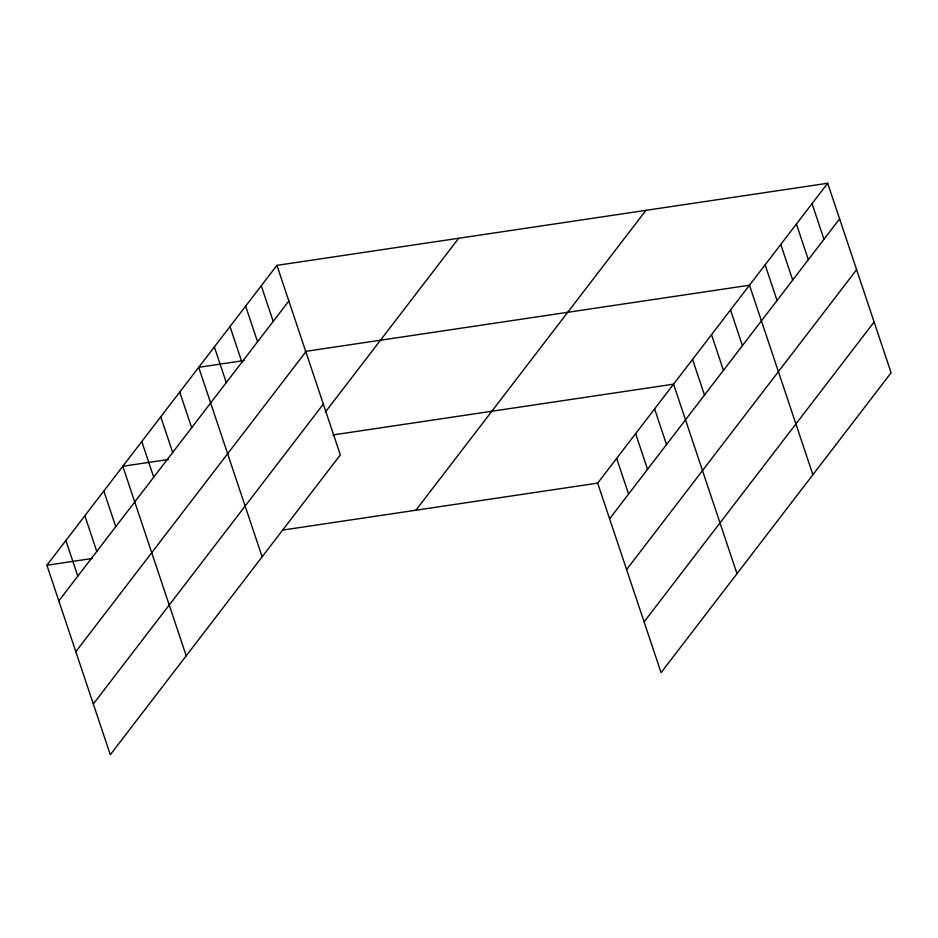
<?xml version="1.0" encoding="UTF-8"?>
<svg xmlns="http://www.w3.org/2000/svg" width="938" height="938" viewBox="0 0 938 938"><rect width="100%" height="100%" fill="white"/><g stroke="black" fill="none" stroke-linecap="round" stroke-linejoin="round"><path stroke-width="1.41" d="M276.921 265.36L340.33 454.883L110.309 754.75L46.9 565.239L276.921 265.36L827.691 183.25L891.1 372.761L661.079 672.64L597.67 483.117L827.691 183.25M58.836 600.895L288.845 301.016M75.814 651.664L305.835 351.785M93.319 703.981L323.34 404.102M325.263 412.192L458.67 238.264M415.921 510.213L645.93 210.347M609.606 518.784L839.616 218.906M626.596 569.554L856.605 269.675M644.089 621.871L874.11 321.992M244.15 360.544L198.715 367.321L262.124 556.832M305.202 351.433L749.485 285.211L812.894 474.722M168.242 459.503L122.808 466.28L186.216 655.791M332.931 434.951L673.578 384.158L736.987 573.681M46.9 565.239L92.334 558.462M282.561 530.099L597.67 483.117M812.05 203.64L823.974 239.296M796.409 224.03L808.333 259.685M780.768 244.419L792.692 280.075M765.127 264.809L777.051 300.465M730.503 309.95L742.439 345.606M711.532 334.69L723.456 370.346M692.549 359.418L704.485 395.086M654.595 408.898L666.531 444.565M635.624 433.637L647.56 469.305M616.653 458.377L628.577 494.045M261.28 285.75L273.204 321.406M245.639 306.14L257.563 341.795M229.998 326.53L241.922 362.185M214.356 346.919L226.281 382.575M179.733 392.061L191.669 427.716M160.761 416.8L172.686 452.456M141.779 441.54L153.715 477.196M103.825 491.02L115.761 526.675M84.854 515.759L96.778 551.415M65.871 540.499L77.807 576.155"/></g></svg>
